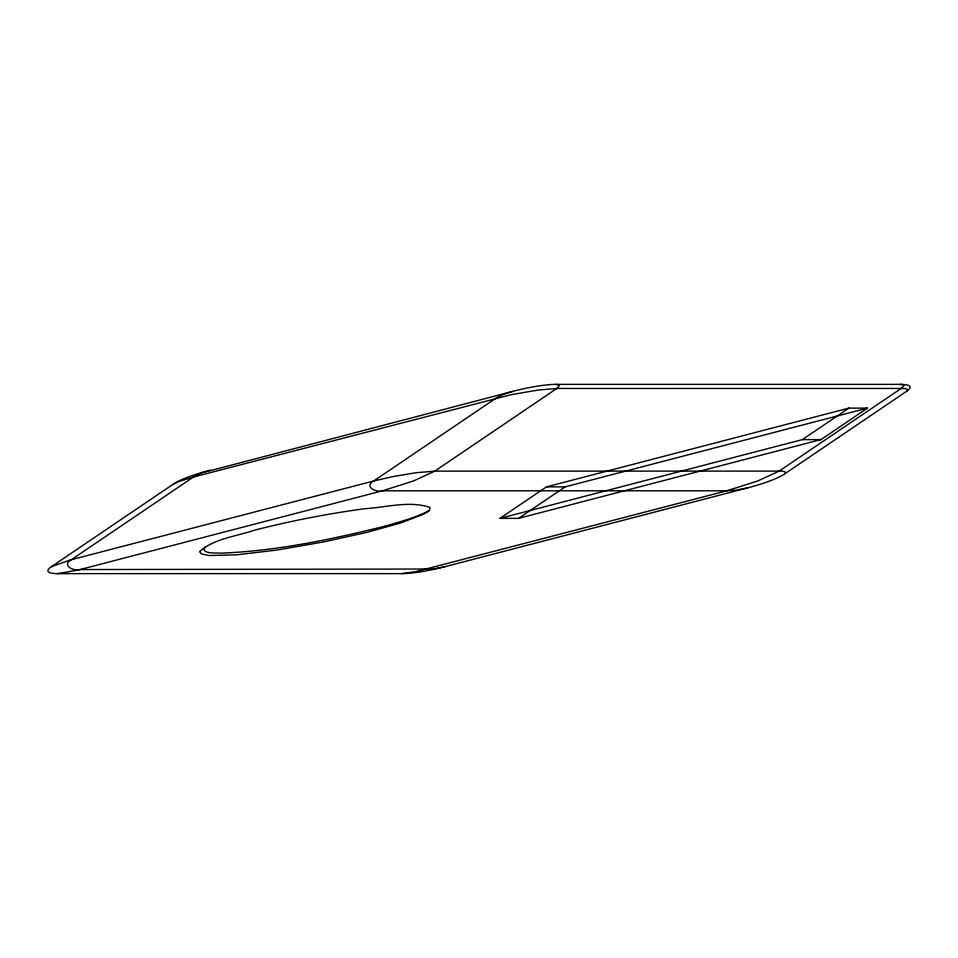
<?xml version="1.0" encoding="UTF-8"?>
<svg xmlns="http://www.w3.org/2000/svg" width="958" height="958" viewBox="0 0 958 958"><rect width="100%" height="100%" fill="white"/><g stroke="black" fill="none" stroke-linecap="round" stroke-linejoin="round"><path stroke-width="1.44" d="M204.988 546.922C200.282 554.359 216.58 552.67 220.627 553.149C274.311 551.161 327.325 540.264 379.392 527.559C395.762 523.056 412.419 518.853 427.771 511.44M906.867 391.115C909.741 388.241 902.783 388.433 901.191 388.445L556.849 388.457L537.953 390.062L511.332 394.672L193.396 477.048L178.643 481.563L173.482 484.006L51.421 566.681A48.032 8.263 -13.7 0 0 57.6 573.638L401.941 573.626L416.167 571.531L726.799 490.795L757.79 480.952L779.129 471.108L901.191 388.445L903.885 385.703L903.274 384.781L900.4 384.362L556.059 384.374A48.032 8.263 -13.7 0 0 512.877 391.343L201.503 472.965L193.396 477.048L71.335 559.723C61.216 565.232 73.538 571.483 80.077 569.555L432.681 569.016L445.123 566.657L747.515 487.909A48.032 8.263 -13.7 0 0 784.518 473.994L906.579 391.319A48.032 8.263 -13.7 0 0 900.4 384.362M784.518 473.994C788.135 471.168 780.854 470.941 779.129 471.108L434.788 471.132L415.892 472.737L393.678 476.449L373.716 480.976L69.671 560.155L51.421 566.681M499.98 518.362L546.479 486.868L848.872 408.12L867.481 408.12L820.982 439.614L518.589 518.362L499.98 518.362L802.361 439.614L820.982 439.614M518.589 518.362L565.1 486.868L867.481 408.12M802.361 439.614L848.872 408.12M512.877 391.343L503.884 394.229L496.46 397.857L373.716 480.976C363.597 486.484 375.931 492.735 382.458 490.819L726.799 490.795L736.391 490.113L747.515 487.909M57.6 573.638L78.269 570.022L382.458 490.819L413.437 480.976L434.788 471.132L557.46 388.026L559.472 385.26L556.059 384.374M546.479 486.868L565.1 486.868M428.933 510.818A43.158 7.425 -13.7 0 1 426.118 512.267M445.123 566.657A48.032 8.263 -13.7 0 1 401.941 573.626M173.482 484.006A48.032 8.263 -13.7 0 1 210.485 470.091M199.671 551.604L201.384 553.975L209.455 555.544L237.189 554.79L276.862 550.048L323.624 541.941L366.447 532.48L400.228 523.14L423.927 514.051L429.447 510.315L430.106 507.453C409.234 500.327 385.715 507.584 364.172 508.758C327.265 513.859 290.621 520.924 254.529 530.181C236.351 536.48 214.221 538.372 199.671 551.604"/></g></svg>
